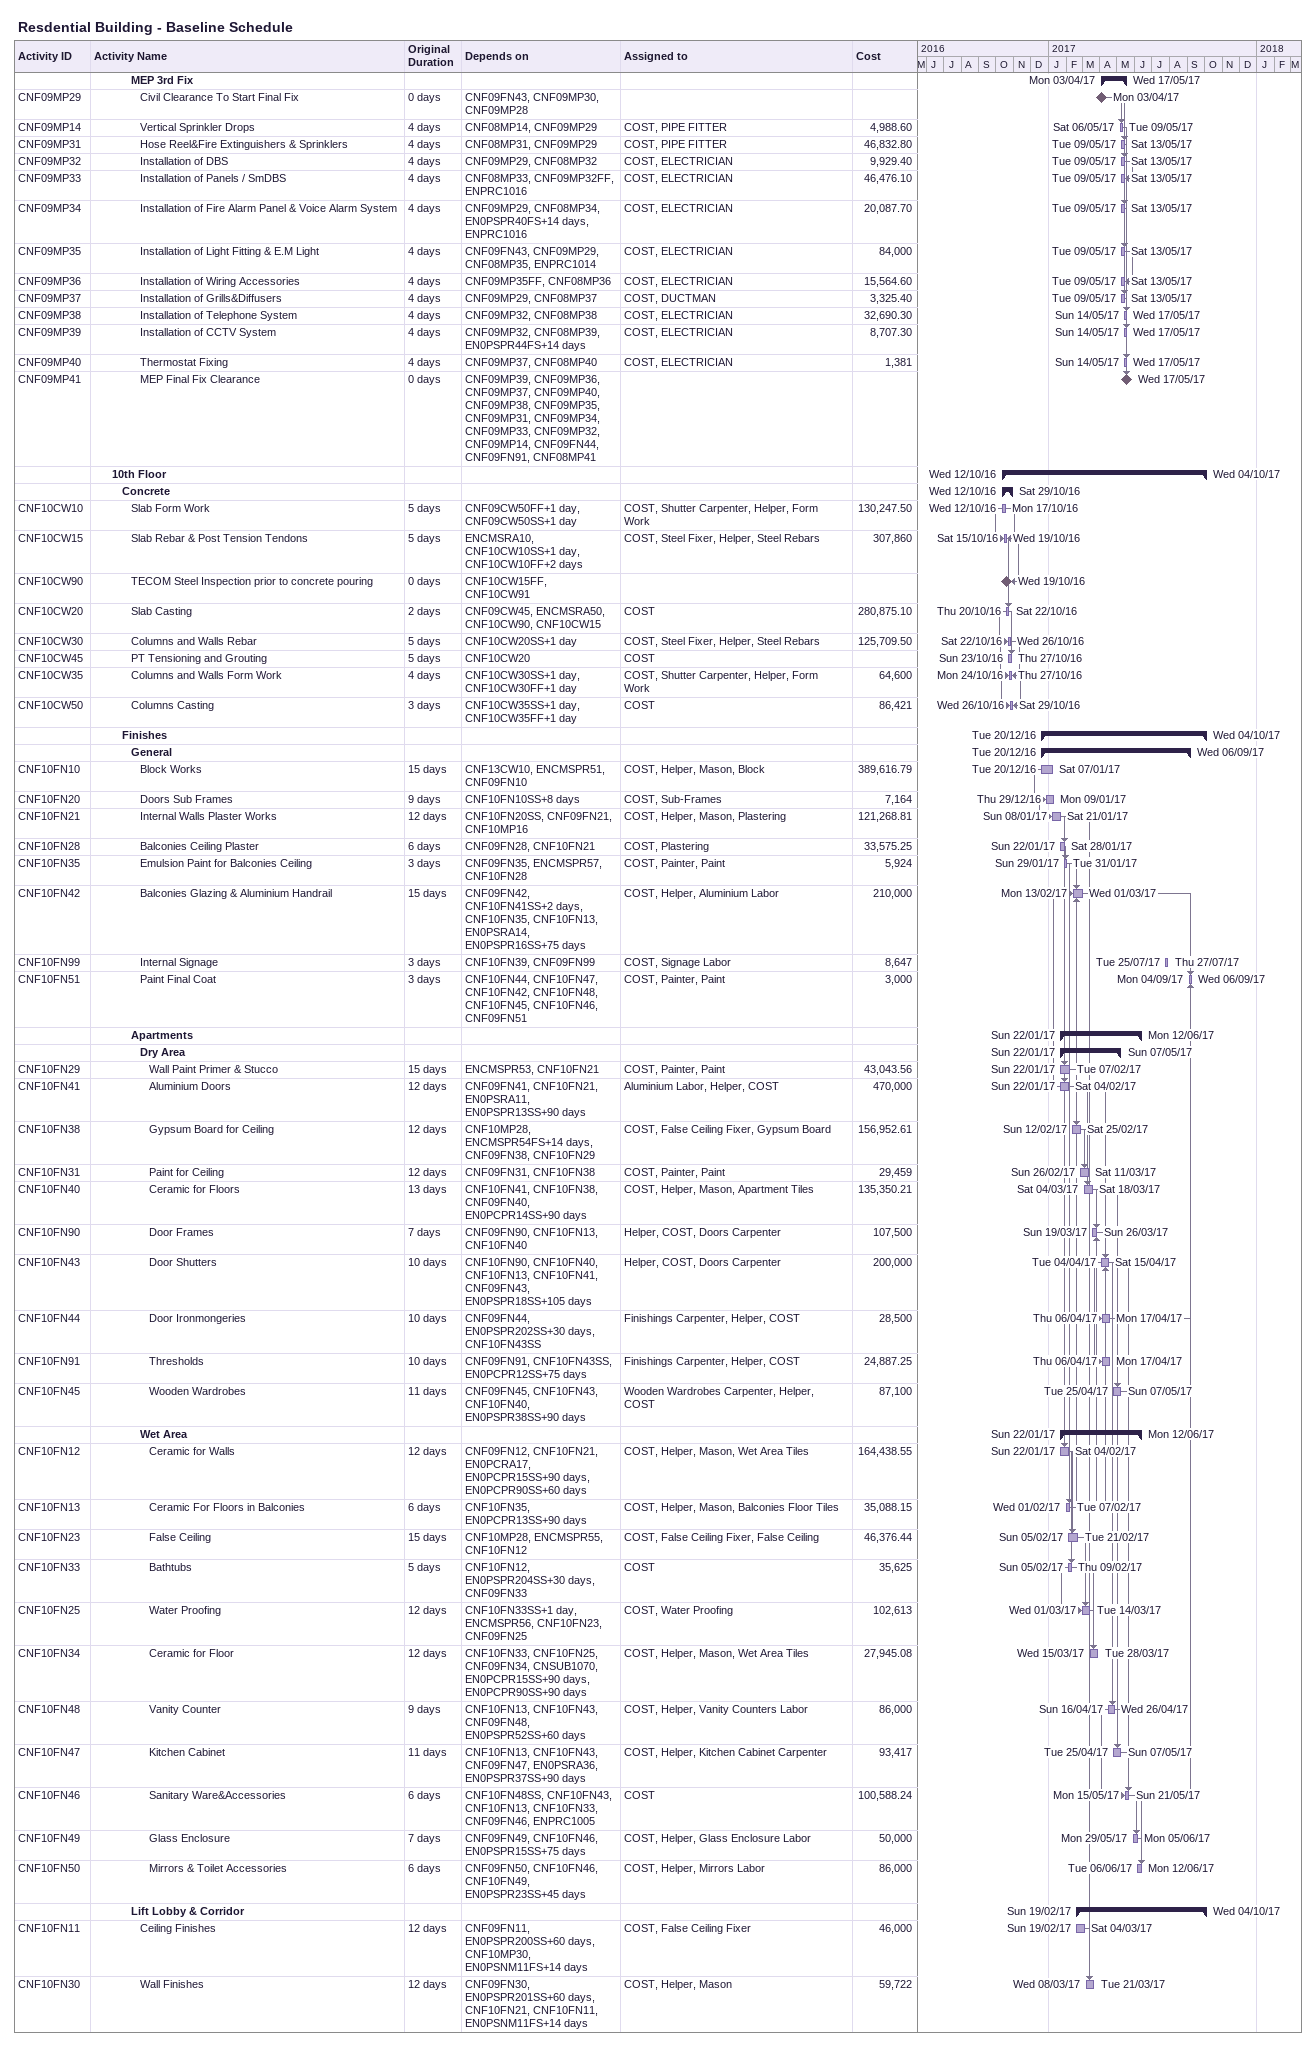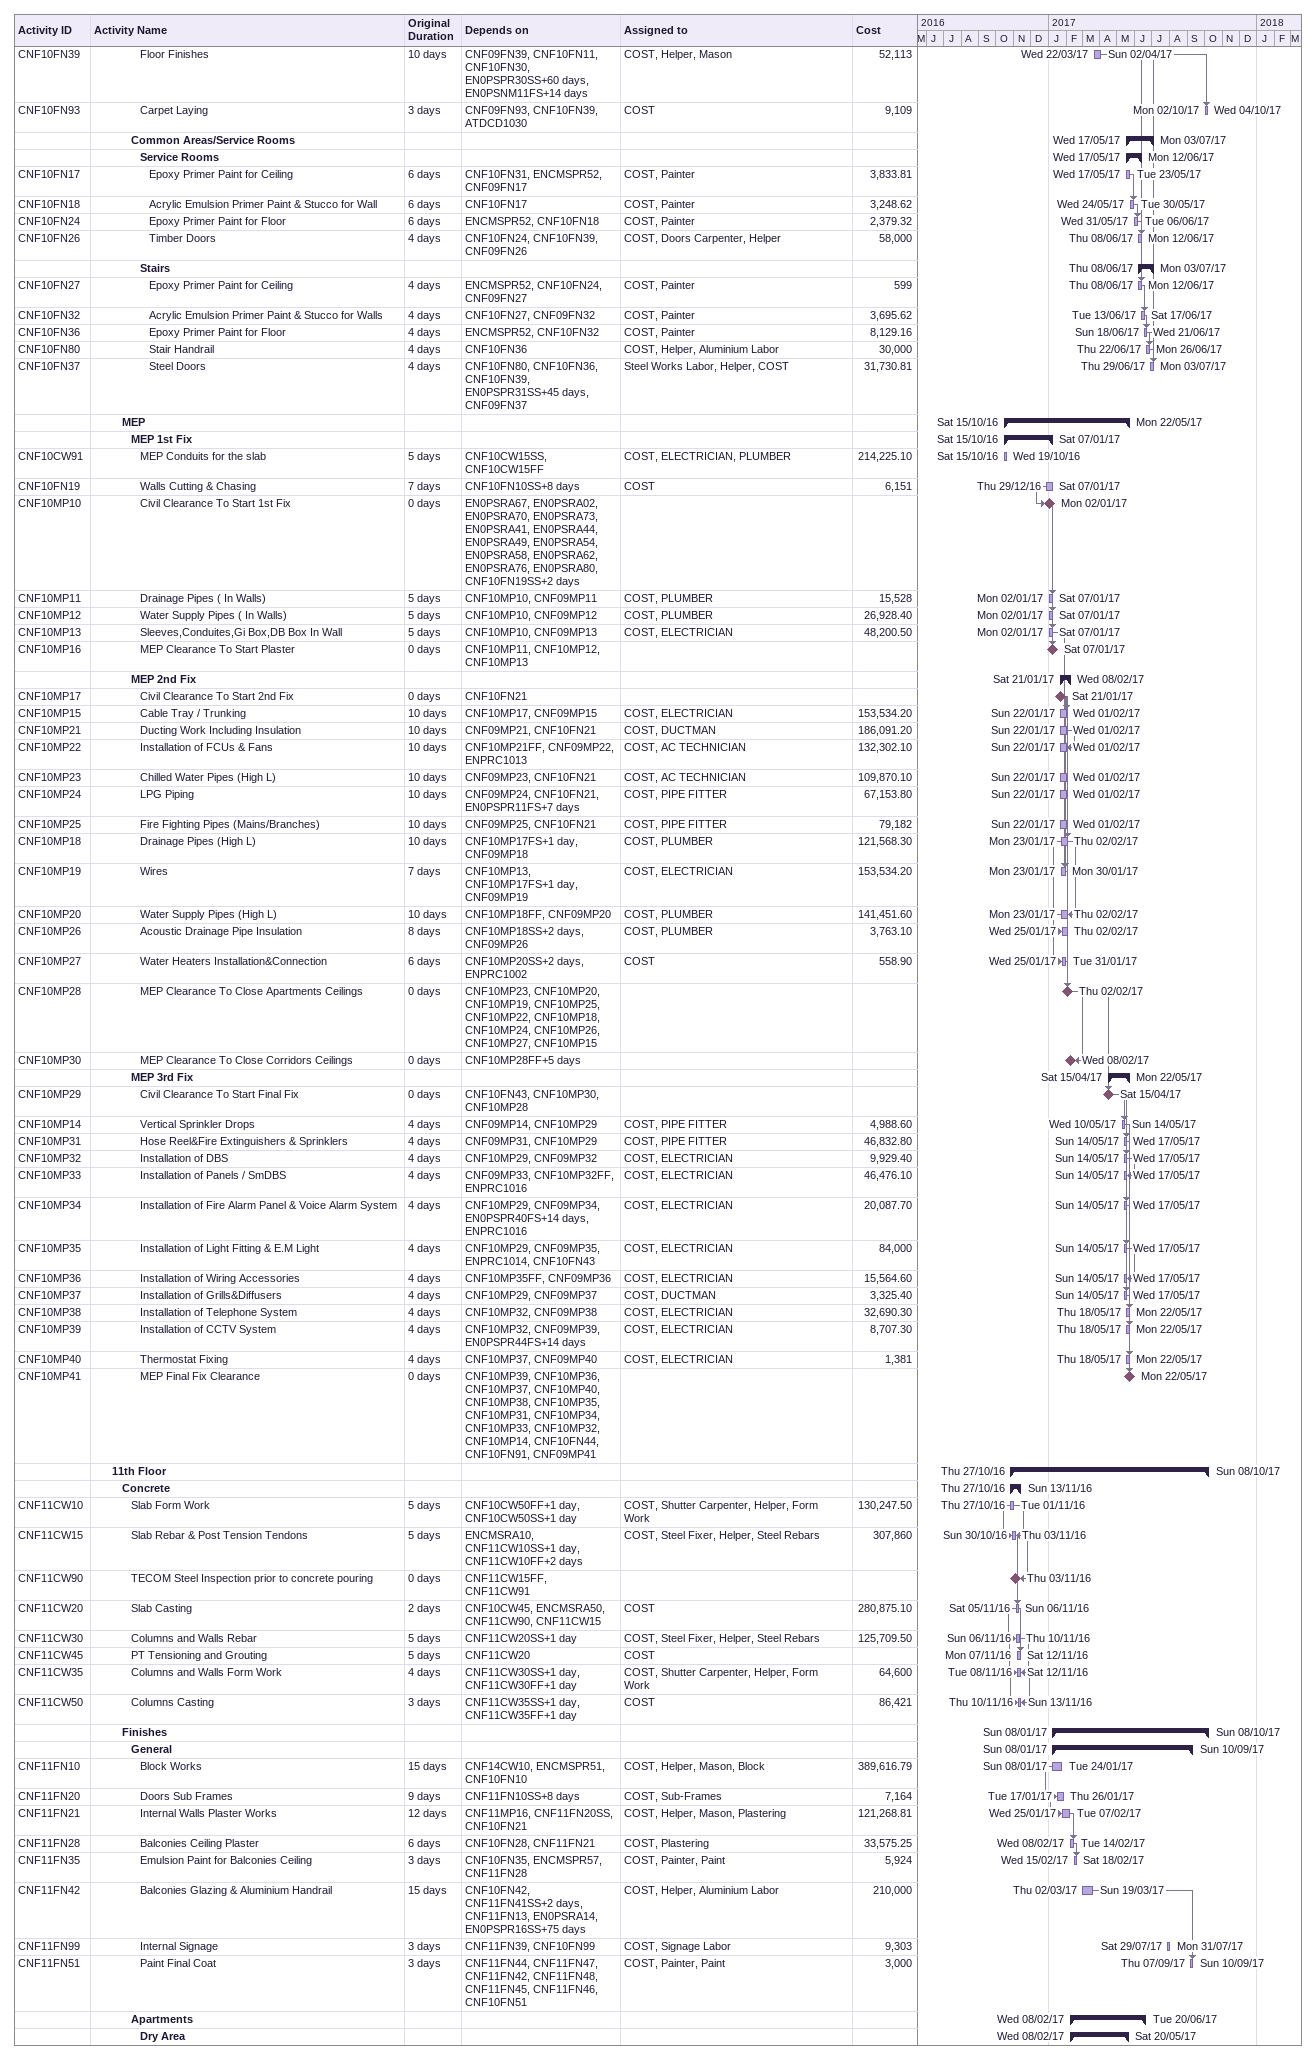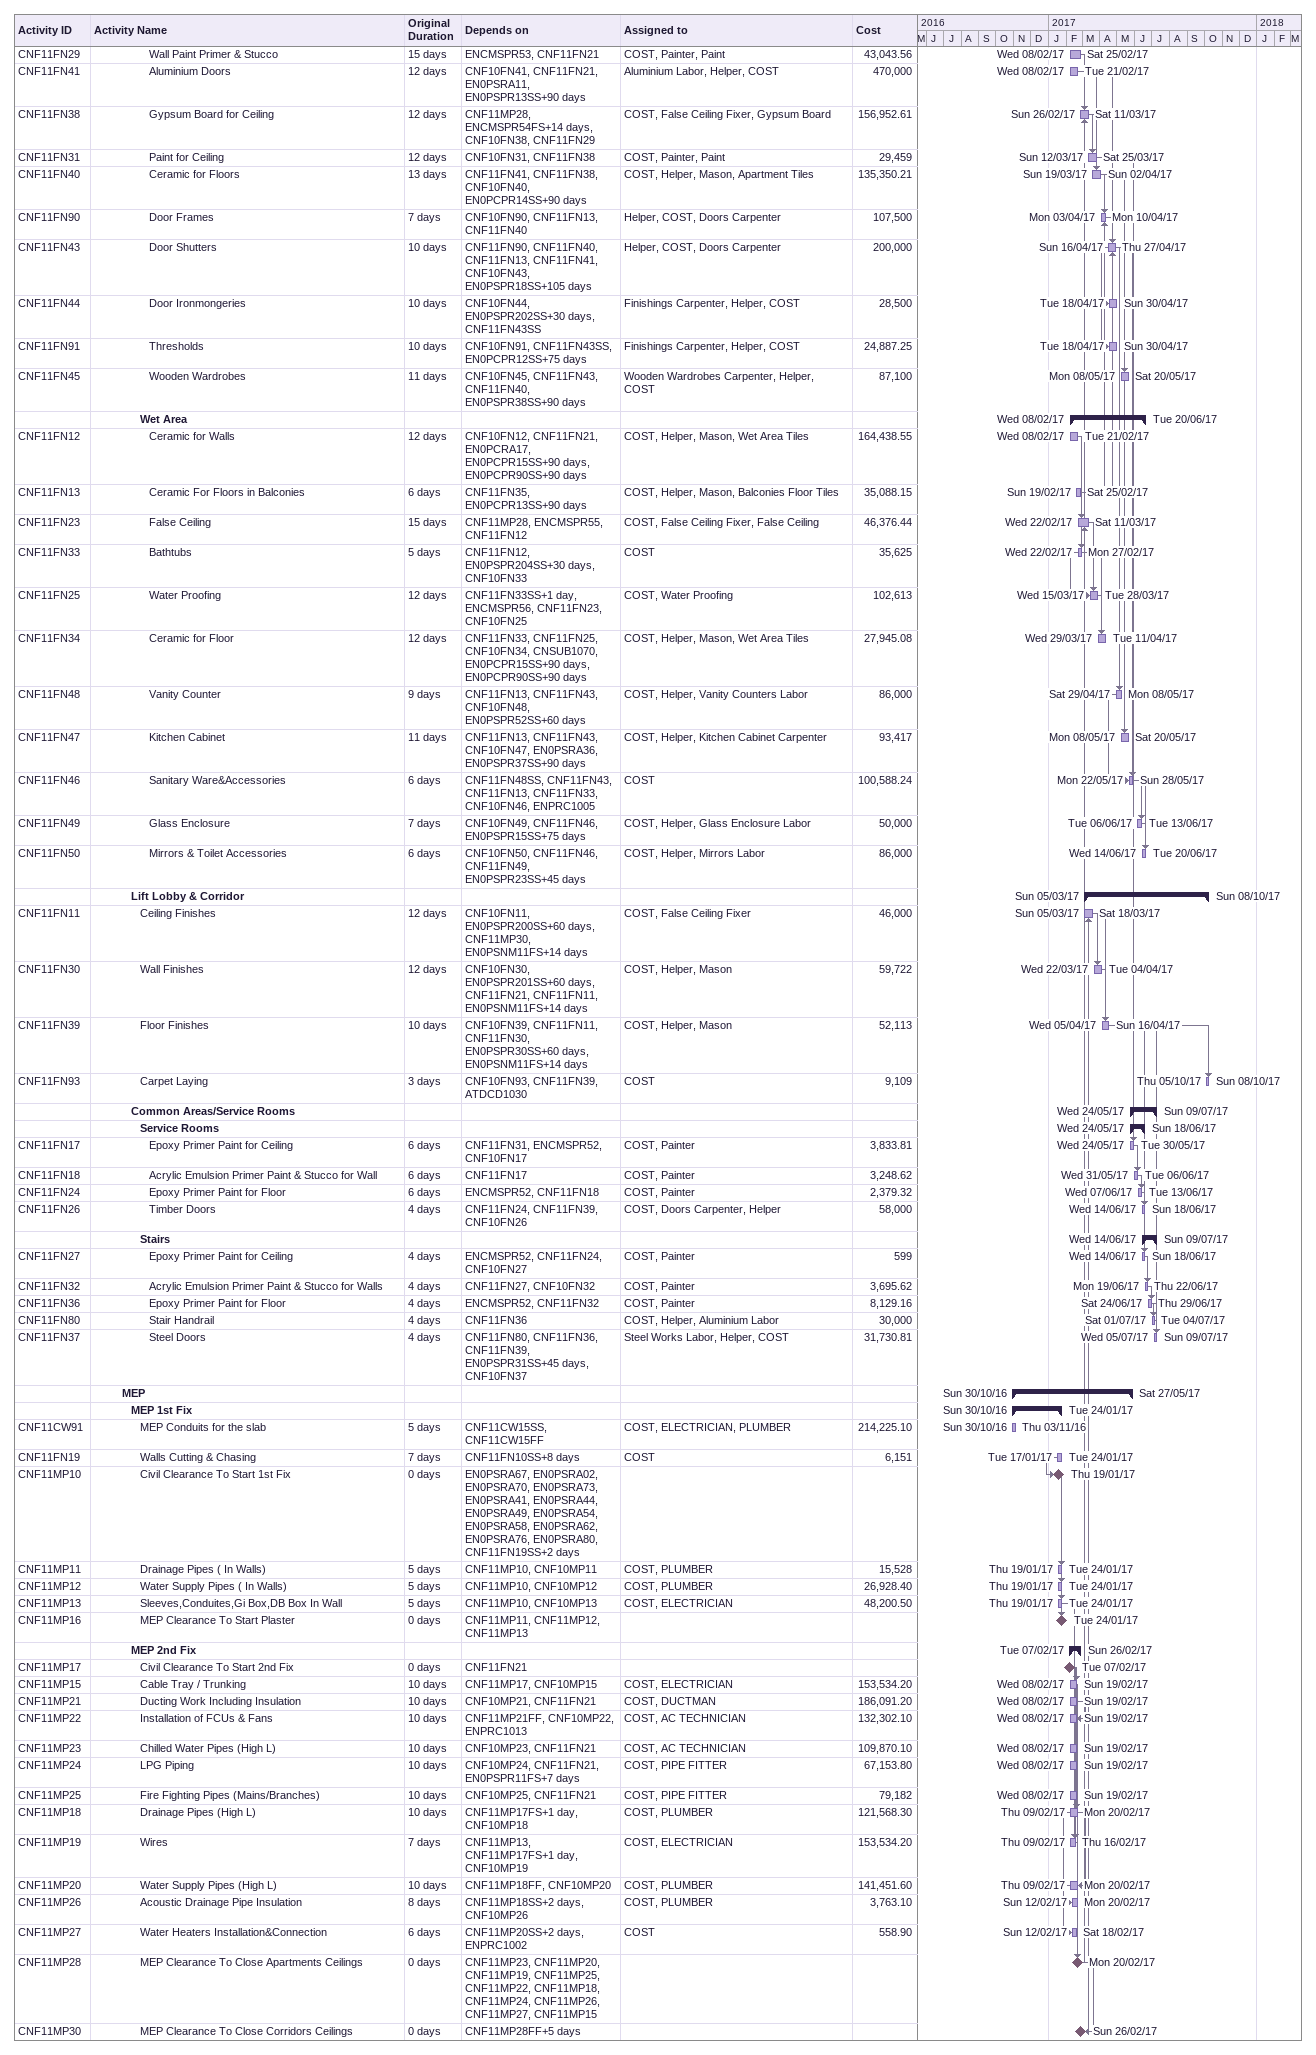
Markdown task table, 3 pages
Resdential Building - Baseline Schedule

| ID | Level | Task | Original duration | Start | Finish | Predecessors | Resources | Cost |
|---|---|---|---|---|---|---|---|---|
|  | 5 | **MEP 3rd Fix** |  | 2017-04-03 | 2017-05-17 |  |  |  |
| CNF09MP29 | 6 | Civil Clearance To Start Final Fix | 0d | 2017-04-03 | 2017-04-03 | CNF09FN43, CNF09MP30, CNF09MP28 |  |  |
| CNF09MP14 | 6 | Vertical Sprinkler Drops | 4d | 2017-05-06 | 2017-05-09 | CNF08MP14, CNF09MP29 | COST, PIPE FITTER | 4988.60 |
| CNF09MP31 | 6 | Hose Reel&Fire Extinguishers & Sprinklers | 4d | 2017-05-09 | 2017-05-13 | CNF08MP31, CNF09MP29 | COST, PIPE FITTER | 46832.80 |
| CNF09MP32 | 6 | Installation of DBS | 4d | 2017-05-09 | 2017-05-13 | CNF09MP29, CNF08MP32 | COST, ELECTRICIAN | 9929.40 |
| CNF09MP33 | 6 | Installation of Panels / SmDBS | 4d | 2017-05-09 | 2017-05-13 | CNF08MP33, CNF09MP32FF, ENPRC1016 | COST, ELECTRICIAN | 46476.10 |
| CNF09MP34 | 6 | Installation of Fire Alarm Panel & Voice Alarm System | 4d | 2017-05-09 | 2017-05-13 | CNF09MP29, CNF08MP34, EN0PSPR40FS+14d, ENPRC1016 | COST, ELECTRICIAN | 20087.70 |
| CNF09MP35 | 6 | Installation of Light Fitting & E.M Light | 4d | 2017-05-09 | 2017-05-13 | CNF09FN43, CNF09MP29, CNF08MP35, ENPRC1014 | COST, ELECTRICIAN | 84000 |
| CNF09MP36 | 6 | Installation of Wiring Accessories | 4d | 2017-05-09 | 2017-05-13 | CNF09MP35FF, CNF08MP36 | COST, ELECTRICIAN | 15564.60 |
| CNF09MP37 | 6 | Installation of Grills&Diffusers | 4d | 2017-05-09 | 2017-05-13 | CNF09MP29, CNF08MP37 | COST, DUCTMAN | 3325.40 |
| CNF09MP38 | 6 | Installation of Telephone System | 4d | 2017-05-14 | 2017-05-17 | CNF09MP32, CNF08MP38 | COST, ELECTRICIAN | 32690.30 |
| CNF09MP39 | 6 | Installation of CCTV System | 4d | 2017-05-14 | 2017-05-17 | CNF09MP32, CNF08MP39, EN0PSPR44FS+14d | COST, ELECTRICIAN | 8707.30 |
| CNF09MP40 | 6 | Thermostat Fixing | 4d | 2017-05-14 | 2017-05-17 | CNF09MP37, CNF08MP40 | COST, ELECTRICIAN | 1381 |
| CNF09MP41 | 6 | MEP Final Fix Clearance | 0d | 2017-05-17 | 2017-05-17 | CNF09MP39, CNF09MP36, CNF09MP37, CNF09MP40, CNF09MP38, CNF09MP35, CNF09MP31, CNF09MP34, CNF09MP33, CNF09MP32, CNF09MP14, CNF09FN44, CNF09FN91, CNF08MP41 |  |  |
|  | 3 | **10th Floor** |  | 2016-10-12 | 2017-10-04 |  |  |  |
|  | 4 | **Concrete** |  | 2016-10-12 | 2016-10-29 |  |  |  |
| CNF10CW10 | 5 | Slab Form Work | 5d | 2016-10-12 | 2016-10-17 | CNF09CW50FF+1d, CNF09CW50SS+1d | COST, Shutter Carpenter, Helper, Form Work | 130247.50 |
| CNF10CW15 | 5 | Slab Rebar & Post Tension Tendons | 5d | 2016-10-15 | 2016-10-19 | ENCMSRA10, CNF10CW10SS+1d, CNF10CW10FF+2d | COST, Steel Fixer, Helper, Steel Rebars | 307860 |
| CNF10CW90 | 5 | TECOM Steel Inspection prior to concrete pouring | 0d | 2016-10-19 | 2016-10-19 | CNF10CW15FF, CNF10CW91 |  |  |
| CNF10CW20 | 5 | Slab Casting | 2d | 2016-10-20 | 2016-10-22 | CNF09CW45, ENCMSRA50, CNF10CW90, CNF10CW15 | COST | 280875.10 |
| CNF10CW30 | 5 | Columns and Walls Rebar | 5d | 2016-10-22 | 2016-10-26 | CNF10CW20SS+1d | COST, Steel Fixer, Helper, Steel Rebars | 125709.50 |
| CNF10CW45 | 5 | PT Tensioning and Grouting | 5d | 2016-10-23 | 2016-10-27 | CNF10CW20 | COST |  |
| CNF10CW35 | 5 | Columns and Walls Form Work | 4d | 2016-10-24 | 2016-10-27 | CNF10CW30SS+1d, CNF10CW30FF+1d | COST, Shutter Carpenter, Helper, Form Work | 64600 |
| CNF10CW50 | 5 | Columns Casting | 3d | 2016-10-26 | 2016-10-29 | CNF10CW35SS+1d, CNF10CW35FF+1d | COST | 86421 |
|  | 4 | **Finishes** |  | 2016-12-20 | 2017-10-04 |  |  |  |
|  | 5 | **General** |  | 2016-12-20 | 2017-09-06 |  |  |  |
| CNF10FN10 | 6 | Block Works | 15d | 2016-12-20 | 2017-01-07 | CNF13CW10, ENCMSPR51, CNF09FN10 | COST, Helper, Mason, Block | 389616.79 |
| CNF10FN20 | 6 | Doors Sub Frames | 9d | 2016-12-29 | 2017-01-09 | CNF10FN10SS+8d | COST, Sub-Frames | 7164 |
| CNF10FN21 | 6 | Internal Walls Plaster Works | 12d | 2017-01-08 | 2017-01-21 | CNF10FN20SS, CNF09FN21, CNF10MP16 | COST, Helper, Mason, Plastering | 121268.81 |
| CNF10FN28 | 6 | Balconies Ceiling Plaster | 6d | 2017-01-22 | 2017-01-28 | CNF09FN28, CNF10FN21 | COST, Plastering | 33575.25 |
| CNF10FN35 | 6 | Emulsion Paint for Balconies Ceiling | 3d | 2017-01-29 | 2017-01-31 | CNF09FN35, ENCMSPR57, CNF10FN28 | COST, Painter, Paint | 5924 |
| CNF10FN42 | 6 | Balconies Glazing & Aluminium Handrail | 15d | 2017-02-13 | 2017-03-01 | CNF09FN42, CNF10FN41SS+2d, CNF10FN35, CNF10FN13, EN0PSRA14, EN0PSPR16SS+75d | COST, Helper, Aluminium Labor | 210000 |
| CNF10FN99 | 6 | Internal Signage | 3d | 2017-07-25 | 2017-07-27 | CNF10FN39, CNF09FN99 | COST, Signage Labor | 8647 |
| CNF10FN51 | 6 | Paint Final Coat | 3d | 2017-09-04 | 2017-09-06 | CNF10FN44, CNF10FN47, CNF10FN42, CNF10FN48, CNF10FN45, CNF10FN46, CNF09FN51 | COST, Painter, Paint | 3000 |
|  | 5 | **Apartments** |  | 2017-01-22 | 2017-06-12 |  |  |  |
|  | 6 | **Dry Area** |  | 2017-01-22 | 2017-05-07 |  |  |  |
| CNF10FN29 | 7 | Wall Paint Primer & Stucco | 15d | 2017-01-22 | 2017-02-07 | ENCMSPR53, CNF10FN21 | COST, Painter, Paint | 43043.56 |
| CNF10FN41 | 7 | Aluminium Doors | 12d | 2017-01-22 | 2017-02-04 | CNF09FN41, CNF10FN21, EN0PSRA11, EN0PSPR13SS+90d | Aluminium Labor, Helper, COST | 470000 |
| CNF10FN38 | 7 | Gypsum Board for Ceiling | 12d | 2017-02-12 | 2017-02-25 | CNF10MP28, ENCMSPR54FS+14d, CNF09FN38, CNF10FN29 | COST, False Ceiling Fixer, Gypsum Board | 156952.61 |
| CNF10FN31 | 7 | Paint for Ceiling | 12d | 2017-02-26 | 2017-03-11 | CNF09FN31, CNF10FN38 | COST, Painter, Paint | 29459 |
| CNF10FN40 | 7 | Ceramic for Floors | 13d | 2017-03-04 | 2017-03-18 | CNF10FN41, CNF10FN38, CNF09FN40, EN0PCPR14SS+90d | COST, Helper, Mason, Apartment Tiles | 135350.21 |
| CNF10FN90 | 7 | Door Frames | 7d | 2017-03-19 | 2017-03-26 | CNF09FN90, CNF10FN13, CNF10FN40 | Helper, COST, Doors Carpenter | 107500 |
| CNF10FN43 | 7 | Door Shutters | 10d | 2017-04-04 | 2017-04-15 | CNF10FN90, CNF10FN40, CNF10FN13, CNF10FN41, CNF09FN43, EN0PSPR18SS+105d | Helper, COST, Doors Carpenter | 200000 |
| CNF10FN44 | 7 | Door Ironmongeries | 10d | 2017-04-06 | 2017-04-17 | CNF09FN44, EN0PSPR202SS+30d, CNF10FN43SS | Finishings Carpenter, Helper, COST | 28500 |
| CNF10FN91 | 7 | Thresholds | 10d | 2017-04-06 | 2017-04-17 | CNF09FN91, CNF10FN43SS, EN0PCPR12SS+75d | Finishings Carpenter, Helper, COST | 24887.25 |
| CNF10FN45 | 7 | Wooden Wardrobes | 11d | 2017-04-25 | 2017-05-07 | CNF09FN45, CNF10FN43, CNF10FN40, EN0PSPR38SS+90d | Wooden Wardrobes Carpenter, Helper, COST | 87100 |
|  | 6 | **Wet Area** |  | 2017-01-22 | 2017-06-12 |  |  |  |
| CNF10FN12 | 7 | Ceramic for Walls | 12d | 2017-01-22 | 2017-02-04 | CNF09FN12, CNF10FN21, EN0PCRA17, EN0PCPR15SS+90d, EN0PCPR90SS+60d | COST, Helper, Mason, Wet Area Tiles | 164438.55 |
| CNF10FN13 | 7 | Ceramic For Floors in Balconies | 6d | 2017-02-01 | 2017-02-07 | CNF10FN35, EN0PCPR13SS+90d | COST, Helper, Mason, Balconies Floor Tiles | 35088.15 |
| CNF10FN23 | 7 | False Ceiling | 15d | 2017-02-05 | 2017-02-21 | CNF10MP28, ENCMSPR55, CNF10FN12 | COST, False Ceiling Fixer, False Ceiling | 46376.44 |
| CNF10FN33 | 7 | Bathtubs | 5d | 2017-02-05 | 2017-02-09 | CNF10FN12, EN0PSPR204SS+30d, CNF09FN33 | COST | 35625 |
| CNF10FN25 | 7 | Water Proofing | 12d | 2017-03-01 | 2017-03-14 | CNF10FN33SS+1d, ENCMSPR56, CNF10FN23, CNF09FN25 | COST, Water Proofing | 102613 |
| CNF10FN34 | 7 | Ceramic for Floor | 12d | 2017-03-15 | 2017-03-28 | CNF10FN33, CNF10FN25, CNF09FN34, CNSUB1070, EN0PCPR15SS+90d, EN0PCPR90SS+90d | COST, Helper, Mason, Wet Area Tiles | 27945.08 |
| CNF10FN48 | 7 | Vanity Counter | 9d | 2017-04-16 | 2017-04-26 | CNF10FN13, CNF10FN43, CNF09FN48, EN0PSPR52SS+60d | COST, Helper, Vanity Counters Labor | 86000 |
| CNF10FN47 | 7 | Kitchen Cabinet | 11d | 2017-04-25 | 2017-05-07 | CNF10FN13, CNF10FN43, CNF09FN47, EN0PSRA36, EN0PSPR37SS+90d | COST, Helper, Kitchen Cabinet Carpenter | 93417 |
| CNF10FN46 | 7 | Sanitary Ware&Accessories | 6d | 2017-05-15 | 2017-05-21 | CNF10FN48SS, CNF10FN43, CNF10FN13, CNF10FN33, CNF09FN46, ENPRC1005 | COST | 100588.24 |
| CNF10FN49 | 7 | Glass Enclosure | 7d | 2017-05-29 | 2017-06-05 | CNF09FN49, CNF10FN46, EN0PSPR15SS+75d | COST, Helper, Glass Enclosure Labor | 50000 |
| CNF10FN50 | 7 | Mirrors & Toilet Accessories | 6d | 2017-06-06 | 2017-06-12 | CNF09FN50, CNF10FN46, CNF10FN49, EN0PSPR23SS+45d | COST, Helper, Mirrors Labor | 86000 |
|  | 5 | **Lift Lobby & Corridor** |  | 2017-02-19 | 2017-10-04 |  |  |  |
| CNF10FN11 | 6 | Ceiling Finishes | 12d | 2017-02-19 | 2017-03-04 | CNF09FN11, EN0PSPR200SS+60d, CNF10MP30, EN0PSNM11FS+14d | COST, False Ceiling Fixer | 46000 |
| CNF10FN30 | 6 | Wall Finishes | 12d | 2017-03-08 | 2017-03-21 | CNF09FN30, EN0PSPR201SS+60d, CNF10FN21, CNF10FN11, EN0PSNM11FS+14d | COST, Helper, Mason | 59722 |
| CNF10FN39 | 6 | Floor Finishes | 10d | 2017-03-22 | 2017-04-02 | CNF09FN39, CNF10FN11, CNF10FN30, EN0PSPR30SS+60d, EN0PSNM11FS+14d | COST, Helper, Mason | 52113 |
| CNF10FN93 | 6 | Carpet Laying | 3d | 2017-10-02 | 2017-10-04 | CNF09FN93, CNF10FN39, ATDCD1030 | COST | 9109 |
|  | 5 | **Common Areas/Service Rooms** |  | 2017-05-17 | 2017-07-03 |  |  |  |
|  | 6 | **Service Rooms** |  | 2017-05-17 | 2017-06-12 |  |  |  |
| CNF10FN17 | 7 | Epoxy Primer Paint for Ceiling | 6d | 2017-05-17 | 2017-05-23 | CNF10FN31, ENCMSPR52, CNF09FN17 | COST, Painter | 3833.81 |
| CNF10FN18 | 7 | Acrylic Emulsion Primer Paint & Stucco for Wall | 6d | 2017-05-24 | 2017-05-30 | CNF10FN17 | COST, Painter | 3248.62 |
| CNF10FN24 | 7 | Epoxy Primer Paint for Floor | 6d | 2017-05-31 | 2017-06-06 | ENCMSPR52, CNF10FN18 | COST, Painter | 2379.32 |
| CNF10FN26 | 7 | Timber Doors | 4d | 2017-06-08 | 2017-06-12 | CNF10FN24, CNF10FN39, CNF09FN26 | COST, Doors Carpenter, Helper | 58000 |
|  | 6 | **Stairs** |  | 2017-06-08 | 2017-07-03 |  |  |  |
| CNF10FN27 | 7 | Epoxy Primer Paint for Ceiling | 4d | 2017-06-08 | 2017-06-12 | ENCMSPR52, CNF10FN24, CNF09FN27 | COST, Painter | 599 |
| CNF10FN32 | 7 | Acrylic Emulsion Primer Paint & Stucco for Walls | 4d | 2017-06-13 | 2017-06-17 | CNF10FN27, CNF09FN32 | COST, Painter | 3695.62 |
| CNF10FN36 | 7 | Epoxy Primer Paint for Floor | 4d | 2017-06-18 | 2017-06-21 | ENCMSPR52, CNF10FN32 | COST, Painter | 8129.16 |
| CNF10FN80 | 7 | Stair Handrail | 4d | 2017-06-22 | 2017-06-26 | CNF10FN36 | COST, Helper, Aluminium Labor | 30000 |
| CNF10FN37 | 7 | Steel Doors | 4d | 2017-06-29 | 2017-07-03 | CNF10FN80, CNF10FN36, CNF10FN39, EN0PSPR31SS+45d, CNF09FN37 | Steel Works Labor, Helper, COST | 31730.81 |
|  | 4 | **MEP** |  | 2016-10-15 | 2017-05-22 |  |  |  |
|  | 5 | **MEP 1st Fix** |  | 2016-10-15 | 2017-01-07 |  |  |  |
| CNF10CW91 | 6 | MEP Conduits for the slab | 5d | 2016-10-15 | 2016-10-19 | CNF10CW15SS, CNF10CW15FF | COST, ELECTRICIAN, PLUMBER | 214225.10 |
| CNF10FN19 | 6 | Walls Cutting & Chasing | 7d | 2016-12-29 | 2017-01-07 | CNF10FN10SS+8d | COST | 6151 |
| CNF10MP10 | 6 | Civil Clearance To Start 1st Fix | 0d | 2017-01-02 | 2017-01-02 | EN0PSRA67, EN0PSRA02, EN0PSRA70, EN0PSRA73, EN0PSRA41, EN0PSRA44, EN0PSRA49, EN0PSRA54, EN0PSRA58, EN0PSRA62, EN0PSRA76, EN0PSRA80, CNF10FN19SS+2d |  |  |
| CNF10MP11 | 6 | Drainage Pipes ( In Walls) | 5d | 2017-01-02 | 2017-01-07 | CNF10MP10, CNF09MP11 | COST, PLUMBER | 15528 |
| CNF10MP12 | 6 | Water Supply Pipes ( In Walls) | 5d | 2017-01-02 | 2017-01-07 | CNF10MP10, CNF09MP12 | COST, PLUMBER | 26928.40 |
| CNF10MP13 | 6 | Sleeves,Conduites,Gi Box,DB Box In Wall | 5d | 2017-01-02 | 2017-01-07 | CNF10MP10, CNF09MP13 | COST, ELECTRICIAN | 48200.50 |
| CNF10MP16 | 6 | MEP Clearance To Start Plaster | 0d | 2017-01-07 | 2017-01-07 | CNF10MP11, CNF10MP12, CNF10MP13 |  |  |
|  | 5 | **MEP 2nd Fix** |  | 2017-01-21 | 2017-02-08 |  |  |  |
| CNF10MP17 | 6 | Civil Clearance To Start 2nd Fix | 0d | 2017-01-21 | 2017-01-21 | CNF10FN21 |  |  |
| CNF10MP15 | 6 | Cable Tray / Trunking | 10d | 2017-01-22 | 2017-02-01 | CNF10MP17, CNF09MP15 | COST, ELECTRICIAN | 153534.20 |
| CNF10MP21 | 6 | Ducting Work Including Insulation | 10d | 2017-01-22 | 2017-02-01 | CNF09MP21, CNF10FN21 | COST, DUCTMAN | 186091.20 |
| CNF10MP22 | 6 | Installation of FCUs & Fans | 10d | 2017-01-22 | 2017-02-01 | CNF10MP21FF, CNF09MP22, ENPRC1013 | COST, AC TECHNICIAN | 132302.10 |
| CNF10MP23 | 6 | Chilled Water Pipes (High L) | 10d | 2017-01-22 | 2017-02-01 | CNF09MP23, CNF10FN21 | COST, AC TECHNICIAN | 109870.10 |
| CNF10MP24 | 6 | LPG Piping | 10d | 2017-01-22 | 2017-02-01 | CNF09MP24, CNF10FN21, EN0PSPR11FS+7d | COST, PIPE FITTER | 67153.80 |
| CNF10MP25 | 6 | Fire Fighting Pipes (Mains/Branches) | 10d | 2017-01-22 | 2017-02-01 | CNF09MP25, CNF10FN21 | COST, PIPE FITTER | 79182 |
| CNF10MP18 | 6 | Drainage Pipes (High L) | 10d | 2017-01-23 | 2017-02-02 | CNF10MP17FS+1d, CNF09MP18 | COST, PLUMBER | 121568.30 |
| CNF10MP19 | 6 | Wires | 7d | 2017-01-23 | 2017-01-30 | CNF10MP13, CNF10MP17FS+1d, CNF09MP19 | COST, ELECTRICIAN | 153534.20 |
| CNF10MP20 | 6 | Water Supply Pipes (High L) | 10d | 2017-01-23 | 2017-02-02 | CNF10MP18FF, CNF09MP20 | COST, PLUMBER | 141451.60 |
| CNF10MP26 | 6 | Acoustic Drainage Pipe Insulation | 8d | 2017-01-25 | 2017-02-02 | CNF10MP18SS+2d, CNF09MP26 | COST, PLUMBER | 3763.10 |
| CNF10MP27 | 6 | Water Heaters Installation&Connection | 6d | 2017-01-25 | 2017-01-31 | CNF10MP20SS+2d, ENPRC1002 | COST | 558.90 |
| CNF10MP28 | 6 | MEP Clearance To Close Apartments Ceilings | 0d | 2017-02-02 | 2017-02-02 | CNF10MP23, CNF10MP20, CNF10MP19, CNF10MP25, CNF10MP22, CNF10MP18, CNF10MP24, CNF10MP26, CNF10MP27, CNF10MP15 |  |  |
| CNF10MP30 | 6 | MEP Clearance To Close Corridors Ceilings | 0d | 2017-02-08 | 2017-02-08 | CNF10MP28FF+5d |  |  |
|  | 5 | **MEP 3rd Fix** |  | 2017-04-15 | 2017-05-22 |  |  |  |
| CNF10MP29 | 6 | Civil Clearance To Start Final Fix | 0d | 2017-04-15 | 2017-04-15 | CNF10FN43, CNF10MP30, CNF10MP28 |  |  |
| CNF10MP14 | 6 | Vertical Sprinkler Drops | 4d | 2017-05-10 | 2017-05-14 | CNF09MP14, CNF10MP29 | COST, PIPE FITTER | 4988.60 |
| CNF10MP31 | 6 | Hose Reel&Fire Extinguishers & Sprinklers | 4d | 2017-05-14 | 2017-05-17 | CNF09MP31, CNF10MP29 | COST, PIPE FITTER | 46832.80 |
| CNF10MP32 | 6 | Installation of DBS | 4d | 2017-05-14 | 2017-05-17 | CNF10MP29, CNF09MP32 | COST, ELECTRICIAN | 9929.40 |
| CNF10MP33 | 6 | Installation of Panels / SmDBS | 4d | 2017-05-14 | 2017-05-17 | CNF09MP33, CNF10MP32FF, ENPRC1016 | COST, ELECTRICIAN | 46476.10 |
| CNF10MP34 | 6 | Installation of Fire Alarm Panel & Voice Alarm System | 4d | 2017-05-14 | 2017-05-17 | CNF10MP29, CNF09MP34, EN0PSPR40FS+14d, ENPRC1016 | COST, ELECTRICIAN | 20087.70 |
| CNF10MP35 | 6 | Installation of Light Fitting & E.M Light | 4d | 2017-05-14 | 2017-05-17 | CNF10MP29, CNF09MP35, ENPRC1014, CNF10FN43 | COST, ELECTRICIAN | 84000 |
| CNF10MP36 | 6 | Installation of Wiring Accessories | 4d | 2017-05-14 | 2017-05-17 | CNF10MP35FF, CNF09MP36 | COST, ELECTRICIAN | 15564.60 |
| CNF10MP37 | 6 | Installation of Grills&Diffusers | 4d | 2017-05-14 | 2017-05-17 | CNF10MP29, CNF09MP37 | COST, DUCTMAN | 3325.40 |
| CNF10MP38 | 6 | Installation of Telephone System | 4d | 2017-05-18 | 2017-05-22 | CNF10MP32, CNF09MP38 | COST, ELECTRICIAN | 32690.30 |
| CNF10MP39 | 6 | Installation of CCTV System | 4d | 2017-05-18 | 2017-05-22 | CNF10MP32, CNF09MP39, EN0PSPR44FS+14d | COST, ELECTRICIAN | 8707.30 |
| CNF10MP40 | 6 | Thermostat Fixing | 4d | 2017-05-18 | 2017-05-22 | CNF10MP37, CNF09MP40 | COST, ELECTRICIAN | 1381 |
| CNF10MP41 | 6 | MEP Final Fix Clearance | 0d | 2017-05-22 | 2017-05-22 | CNF10MP39, CNF10MP36, CNF10MP37, CNF10MP40, CNF10MP38, CNF10MP35, CNF10MP31, CNF10MP34, CNF10MP33, CNF10MP32, CNF10MP14, CNF10FN44, CNF10FN91, CNF09MP41 |  |  |
|  | 3 | **11th Floor** |  | 2016-10-27 | 2017-10-08 |  |  |  |
|  | 4 | **Concrete** |  | 2016-10-27 | 2016-11-13 |  |  |  |
| CNF11CW10 | 5 | Slab Form Work | 5d | 2016-10-27 | 2016-11-01 | CNF10CW50FF+1d, CNF10CW50SS+1d | COST, Shutter Carpenter, Helper, Form Work | 130247.50 |
| CNF11CW15 | 5 | Slab Rebar & Post Tension Tendons | 5d | 2016-10-30 | 2016-11-03 | ENCMSRA10, CNF11CW10SS+1d, CNF11CW10FF+2d | COST, Steel Fixer, Helper, Steel Rebars | 307860 |
| CNF11CW90 | 5 | TECOM Steel Inspection prior to concrete pouring | 0d | 2016-11-03 | 2016-11-03 | CNF11CW15FF, CNF11CW91 |  |  |
| CNF11CW20 | 5 | Slab Casting | 2d | 2016-11-05 | 2016-11-06 | CNF10CW45, ENCMSRA50, CNF11CW90, CNF11CW15 | COST | 280875.10 |
| CNF11CW30 | 5 | Columns and Walls Rebar | 5d | 2016-11-06 | 2016-11-10 | CNF11CW20SS+1d | COST, Steel Fixer, Helper, Steel Rebars | 125709.50 |
| CNF11CW45 | 5 | PT Tensioning and Grouting | 5d | 2016-11-07 | 2016-11-12 | CNF11CW20 | COST |  |
| CNF11CW35 | 5 | Columns and Walls Form Work | 4d | 2016-11-08 | 2016-11-12 | CNF11CW30SS+1d, CNF11CW30FF+1d | COST, Shutter Carpenter, Helper, Form Work | 64600 |
| CNF11CW50 | 5 | Columns Casting | 3d | 2016-11-10 | 2016-11-13 | CNF11CW35SS+1d, CNF11CW35FF+1d | COST | 86421 |
|  | 4 | **Finishes** |  | 2017-01-08 | 2017-10-08 |  |  |  |
|  | 5 | **General** |  | 2017-01-08 | 2017-09-10 |  |  |  |
| CNF11FN10 | 6 | Block Works | 15d | 2017-01-08 | 2017-01-24 | CNF14CW10, ENCMSPR51, CNF10FN10 | COST, Helper, Mason, Block | 389616.79 |
| CNF11FN20 | 6 | Doors Sub Frames | 9d | 2017-01-17 | 2017-01-26 | CNF11FN10SS+8d | COST, Sub-Frames | 7164 |
| CNF11FN21 | 6 | Internal Walls Plaster Works | 12d | 2017-01-25 | 2017-02-07 | CNF11MP16, CNF11FN20SS, CNF10FN21 | COST, Helper, Mason, Plastering | 121268.81 |
| CNF11FN28 | 6 | Balconies Ceiling Plaster | 6d | 2017-02-08 | 2017-02-14 | CNF10FN28, CNF11FN21 | COST, Plastering | 33575.25 |
| CNF11FN35 | 6 | Emulsion Paint for Balconies Ceiling | 3d | 2017-02-15 | 2017-02-18 | CNF10FN35, ENCMSPR57, CNF11FN28 | COST, Painter, Paint | 5924 |
| CNF11FN42 | 6 | Balconies Glazing & Aluminium Handrail | 15d | 2017-03-02 | 2017-03-19 | CNF10FN42, CNF11FN41SS+2d, CNF11FN13, EN0PSRA14, EN0PSPR16SS+75d | COST, Helper, Aluminium Labor | 210000 |
| CNF11FN99 | 6 | Internal Signage | 3d | 2017-07-29 | 2017-07-31 | CNF11FN39, CNF10FN99 | COST, Signage Labor | 9303 |
| CNF11FN51 | 6 | Paint Final Coat | 3d | 2017-09-07 | 2017-09-10 | CNF11FN44, CNF11FN47, CNF11FN42, CNF11FN48, CNF11FN45, CNF11FN46, CNF10FN51 | COST, Painter, Paint | 3000 |
|  | 5 | **Apartments** |  | 2017-02-08 | 2017-06-20 |  |  |  |
|  | 6 | **Dry Area** |  | 2017-02-08 | 2017-05-20 |  |  |  |
| CNF11FN29 | 7 | Wall Paint Primer & Stucco | 15d | 2017-02-08 | 2017-02-25 | ENCMSPR53, CNF11FN21 | COST, Painter, Paint | 43043.56 |
| CNF11FN41 | 7 | Aluminium Doors | 12d | 2017-02-08 | 2017-02-21 | CNF10FN41, CNF11FN21, EN0PSRA11, EN0PSPR13SS+90d | Aluminium Labor, Helper, COST | 470000 |
| CNF11FN38 | 7 | Gypsum Board for Ceiling | 12d | 2017-02-26 | 2017-03-11 | CNF11MP28, ENCMSPR54FS+14d, CNF10FN38, CNF11FN29 | COST, False Ceiling Fixer, Gypsum Board | 156952.61 |
| CNF11FN31 | 7 | Paint for Ceiling | 12d | 2017-03-12 | 2017-03-25 | CNF10FN31, CNF11FN38 | COST, Painter, Paint | 29459 |
| CNF11FN40 | 7 | Ceramic for Floors | 13d | 2017-03-19 | 2017-04-02 | CNF11FN41, CNF11FN38, CNF10FN40, EN0PCPR14SS+90d | COST, Helper, Mason, Apartment Tiles | 135350.21 |
| CNF11FN90 | 7 | Door Frames | 7d | 2017-04-03 | 2017-04-10 | CNF10FN90, CNF11FN13, CNF11FN40 | Helper, COST, Doors Carpenter | 107500 |
| CNF11FN43 | 7 | Door Shutters | 10d | 2017-04-16 | 2017-04-27 | CNF11FN90, CNF11FN40, CNF11FN13, CNF11FN41, CNF10FN43, EN0PSPR18SS+105d | Helper, COST, Doors Carpenter | 200000 |
| CNF11FN44 | 7 | Door Ironmongeries | 10d | 2017-04-18 | 2017-04-30 | CNF10FN44, EN0PSPR202SS+30d, CNF11FN43SS | Finishings Carpenter, Helper, COST | 28500 |
| CNF11FN91 | 7 | Thresholds | 10d | 2017-04-18 | 2017-04-30 | CNF10FN91, CNF11FN43SS, EN0PCPR12SS+75d | Finishings Carpenter, Helper, COST | 24887.25 |
| CNF11FN45 | 7 | Wooden Wardrobes | 11d | 2017-05-08 | 2017-05-20 | CNF10FN45, CNF11FN43, CNF11FN40, EN0PSPR38SS+90d | Wooden Wardrobes Carpenter, Helper, COST | 87100 |
|  | 6 | **Wet Area** |  | 2017-02-08 | 2017-06-20 |  |  |  |
| CNF11FN12 | 7 | Ceramic for Walls | 12d | 2017-02-08 | 2017-02-21 | CNF10FN12, CNF11FN21, EN0PCRA17, EN0PCPR15SS+90d, EN0PCPR90SS+90d | COST, Helper, Mason, Wet Area Tiles | 164438.55 |
| CNF11FN13 | 7 | Ceramic For Floors in Balconies | 6d | 2017-02-19 | 2017-02-25 | CNF11FN35, EN0PCPR13SS+90d | COST, Helper, Mason, Balconies Floor Tiles | 35088.15 |
| CNF11FN23 | 7 | False Ceiling | 15d | 2017-02-22 | 2017-03-11 | CNF11MP28, ENCMSPR55, CNF11FN12 | COST, False Ceiling Fixer, False Ceiling | 46376.44 |
| CNF11FN33 | 7 | Bathtubs | 5d | 2017-02-22 | 2017-02-27 | CNF11FN12, EN0PSPR204SS+30d, CNF10FN33 | COST | 35625 |
| CNF11FN25 | 7 | Water Proofing | 12d | 2017-03-15 | 2017-03-28 | CNF11FN33SS+1d, ENCMSPR56, CNF11FN23, CNF10FN25 | COST, Water Proofing | 102613 |
| CNF11FN34 | 7 | Ceramic for Floor | 12d | 2017-03-29 | 2017-04-11 | CNF11FN33, CNF11FN25, CNF10FN34, CNSUB1070, EN0PCPR15SS+90d, EN0PCPR90SS+90d | COST, Helper, Mason, Wet Area Tiles | 27945.08 |
| CNF11FN48 | 7 | Vanity Counter | 9d | 2017-04-29 | 2017-05-08 | CNF11FN13, CNF11FN43, CNF10FN48, EN0PSPR52SS+60d | COST, Helper, Vanity Counters Labor | 86000 |
| CNF11FN47 | 7 | Kitchen Cabinet | 11d | 2017-05-08 | 2017-05-20 | CNF11FN13, CNF11FN43, CNF10FN47, EN0PSRA36, EN0PSPR37SS+90d | COST, Helper, Kitchen Cabinet Carpenter | 93417 |
| CNF11FN46 | 7 | Sanitary Ware&Accessories | 6d | 2017-05-22 | 2017-05-28 | CNF11FN48SS, CNF11FN43, CNF11FN13, CNF11FN33, CNF10FN46, ENPRC1005 | COST | 100588.24 |
| CNF11FN49 | 7 | Glass Enclosure | 7d | 2017-06-06 | 2017-06-13 | CNF10FN49, CNF11FN46, EN0PSPR15SS+75d | COST, Helper, Glass Enclosure Labor | 50000 |
| CNF11FN50 | 7 | Mirrors & Toilet Accessories | 6d | 2017-06-14 | 2017-06-20 | CNF10FN50, CNF11FN46, CNF11FN49, EN0PSPR23SS+45d | COST, Helper, Mirrors Labor | 86000 |
|  | 5 | **Lift Lobby & Corridor** |  | 2017-03-05 | 2017-10-08 |  |  |  |
| CNF11FN11 | 6 | Ceiling Finishes | 12d | 2017-03-05 | 2017-03-18 | CNF10FN11, EN0PSPR200SS+60d, CNF11MP30, EN0PSNM11FS+14d | COST, False Ceiling Fixer | 46000 |
| CNF11FN30 | 6 | Wall Finishes | 12d | 2017-03-22 | 2017-04-04 | CNF10FN30, EN0PSPR201SS+60d, CNF11FN21, CNF11FN11, EN0PSNM11FS+14d | COST, Helper, Mason | 59722 |
| CNF11FN39 | 6 | Floor Finishes | 10d | 2017-04-05 | 2017-04-16 | CNF10FN39, CNF11FN11, CNF11FN30, EN0PSPR30SS+60d, EN0PSNM11FS+14d | COST, Helper, Mason | 52113 |
| CNF11FN93 | 6 | Carpet Laying | 3d | 2017-10-05 | 2017-10-08 | CNF10FN93, CNF11FN39, ATDCD1030 | COST | 9109 |
|  | 5 | **Common Areas/Service Rooms** |  | 2017-05-24 | 2017-07-09 |  |  |  |
|  | 6 | **Service Rooms** |  | 2017-05-24 | 2017-06-18 |  |  |  |
| CNF11FN17 | 7 | Epoxy Primer Paint for Ceiling | 6d | 2017-05-24 | 2017-05-30 | CNF11FN31, ENCMSPR52, CNF10FN17 | COST, Painter | 3833.81 |
| CNF11FN18 | 7 | Acrylic Emulsion Primer Paint & Stucco for Wall | 6d | 2017-05-31 | 2017-06-06 | CNF11FN17 | COST, Painter | 3248.62 |
| CNF11FN24 | 7 | Epoxy Primer Paint for Floor | 6d | 2017-06-07 | 2017-06-13 | ENCMSPR52, CNF11FN18 | COST, Painter | 2379.32 |
| CNF11FN26 | 7 | Timber Doors | 4d | 2017-06-14 | 2017-06-18 | CNF11FN24, CNF11FN39, CNF10FN26 | COST, Doors Carpenter, Helper | 58000 |
|  | 6 | **Stairs** |  | 2017-06-14 | 2017-07-09 |  |  |  |
| CNF11FN27 | 7 | Epoxy Primer Paint for Ceiling | 4d | 2017-06-14 | 2017-06-18 | ENCMSPR52, CNF11FN24, CNF10FN27 | COST, Painter | 599 |
| CNF11FN32 | 7 | Acrylic Emulsion Primer Paint & Stucco for Walls | 4d | 2017-06-19 | 2017-06-22 | CNF11FN27, CNF10FN32 | COST, Painter | 3695.62 |
| CNF11FN36 | 7 | Epoxy Primer Paint for Floor | 4d | 2017-06-24 | 2017-06-29 | ENCMSPR52, CNF11FN32 | COST, Painter | 8129.16 |
| CNF11FN80 | 7 | Stair Handrail | 4d | 2017-07-01 | 2017-07-04 | CNF11FN36 | COST, Helper, Aluminium Labor | 30000 |
| CNF11FN37 | 7 | Steel Doors | 4d | 2017-07-05 | 2017-07-09 | CNF11FN80, CNF11FN36, CNF11FN39, EN0PSPR31SS+45d, CNF10FN37 | Steel Works Labor, Helper, COST | 31730.81 |
|  | 4 | **MEP** |  | 2016-10-30 | 2017-05-27 |  |  |  |
|  | 5 | **MEP 1st Fix** |  | 2016-10-30 | 2017-01-24 |  |  |  |
| CNF11CW91 | 6 | MEP Conduits for the slab | 5d | 2016-10-30 | 2016-11-03 | CNF11CW15SS, CNF11CW15FF | COST, ELECTRICIAN, PLUMBER | 214225.10 |
| CNF11FN19 | 6 | Walls Cutting & Chasing | 7d | 2017-01-17 | 2017-01-24 | CNF11FN10SS+8d | COST | 6151 |
| CNF11MP10 | 6 | Civil Clearance To Start 1st Fix | 0d | 2017-01-19 | 2017-01-19 | EN0PSRA67, EN0PSRA02, EN0PSRA70, EN0PSRA73, EN0PSRA41, EN0PSRA44, EN0PSRA49, EN0PSRA54, EN0PSRA58, EN0PSRA62, EN0PSRA76, EN0PSRA80, CNF11FN19SS+2d |  |  |
| CNF11MP11 | 6 | Drainage Pipes ( In Walls) | 5d | 2017-01-19 | 2017-01-24 | CNF11MP10, CNF10MP11 | COST, PLUMBER | 15528 |
| CNF11MP12 | 6 | Water Supply Pipes ( In Walls) | 5d | 2017-01-19 | 2017-01-24 | CNF11MP10, CNF10MP12 | COST, PLUMBER | 26928.40 |
| CNF11MP13 | 6 | Sleeves,Conduites,Gi Box,DB Box In Wall | 5d | 2017-01-19 | 2017-01-24 | CNF11MP10, CNF10MP13 | COST, ELECTRICIAN | 48200.50 |
| CNF11MP16 | 6 | MEP Clearance To Start Plaster | 0d | 2017-01-24 | 2017-01-24 | CNF11MP11, CNF11MP12, CNF11MP13 |  |  |
|  | 5 | **MEP 2nd Fix** |  | 2017-02-07 | 2017-02-26 |  |  |  |
| CNF11MP17 | 6 | Civil Clearance To Start 2nd Fix | 0d | 2017-02-07 | 2017-02-07 | CNF11FN21 |  |  |
| CNF11MP15 | 6 | Cable Tray / Trunking | 10d | 2017-02-08 | 2017-02-19 | CNF11MP17, CNF10MP15 | COST, ELECTRICIAN | 153534.20 |
| CNF11MP21 | 6 | Ducting Work Including Insulation | 10d | 2017-02-08 | 2017-02-19 | CNF10MP21, CNF11FN21 | COST, DUCTMAN | 186091.20 |
| CNF11MP22 | 6 | Installation of FCUs & Fans | 10d | 2017-02-08 | 2017-02-19 | CNF11MP21FF, CNF10MP22, ENPRC1013 | COST, AC TECHNICIAN | 132302.10 |
| CNF11MP23 | 6 | Chilled Water Pipes (High L) | 10d | 2017-02-08 | 2017-02-19 | CNF10MP23, CNF11FN21 | COST, AC TECHNICIAN | 109870.10 |
| CNF11MP24 | 6 | LPG Piping | 10d | 2017-02-08 | 2017-02-19 | CNF10MP24, CNF11FN21, EN0PSPR11FS+7d | COST, PIPE FITTER | 67153.80 |
| CNF11MP25 | 6 | Fire Fighting Pipes (Mains/Branches) | 10d | 2017-02-08 | 2017-02-19 | CNF10MP25, CNF11FN21 | COST, PIPE FITTER | 79182 |
| CNF11MP18 | 6 | Drainage Pipes (High L) | 10d | 2017-02-09 | 2017-02-20 | CNF11MP17FS+1d, CNF10MP18 | COST, PLUMBER | 121568.30 |
| CNF11MP19 | 6 | Wires | 7d | 2017-02-09 | 2017-02-16 | CNF11MP13, CNF11MP17FS+1d, CNF10MP19 | COST, ELECTRICIAN | 153534.20 |
| CNF11MP20 | 6 | Water Supply Pipes (High L) | 10d | 2017-02-09 | 2017-02-20 | CNF11MP18FF, CNF10MP20 | COST, PLUMBER | 141451.60 |
| CNF11MP26 | 6 | Acoustic Drainage Pipe Insulation | 8d | 2017-02-12 | 2017-02-20 | CNF11MP18SS+2d, CNF10MP26 | COST, PLUMBER | 3763.10 |
| CNF11MP27 | 6 | Water Heaters Installation&Connection | 6d | 2017-02-12 | 2017-02-18 | CNF11MP20SS+2d, ENPRC1002 | COST | 558.90 |
| CNF11MP28 | 6 | MEP Clearance To Close Apartments Ceilings | 0d | 2017-02-20 | 2017-02-20 | CNF11MP23, CNF11MP20, CNF11MP19, CNF11MP25, CNF11MP22, CNF11MP18, CNF11MP24, CNF11MP26, CNF11MP27, CNF11MP15 |  |  |
| CNF11MP30 | 6 | MEP Clearance To Close Corridors Ceilings | 0d | 2017-02-26 | 2017-02-26 | CNF11MP28FF+5d |  |  |
